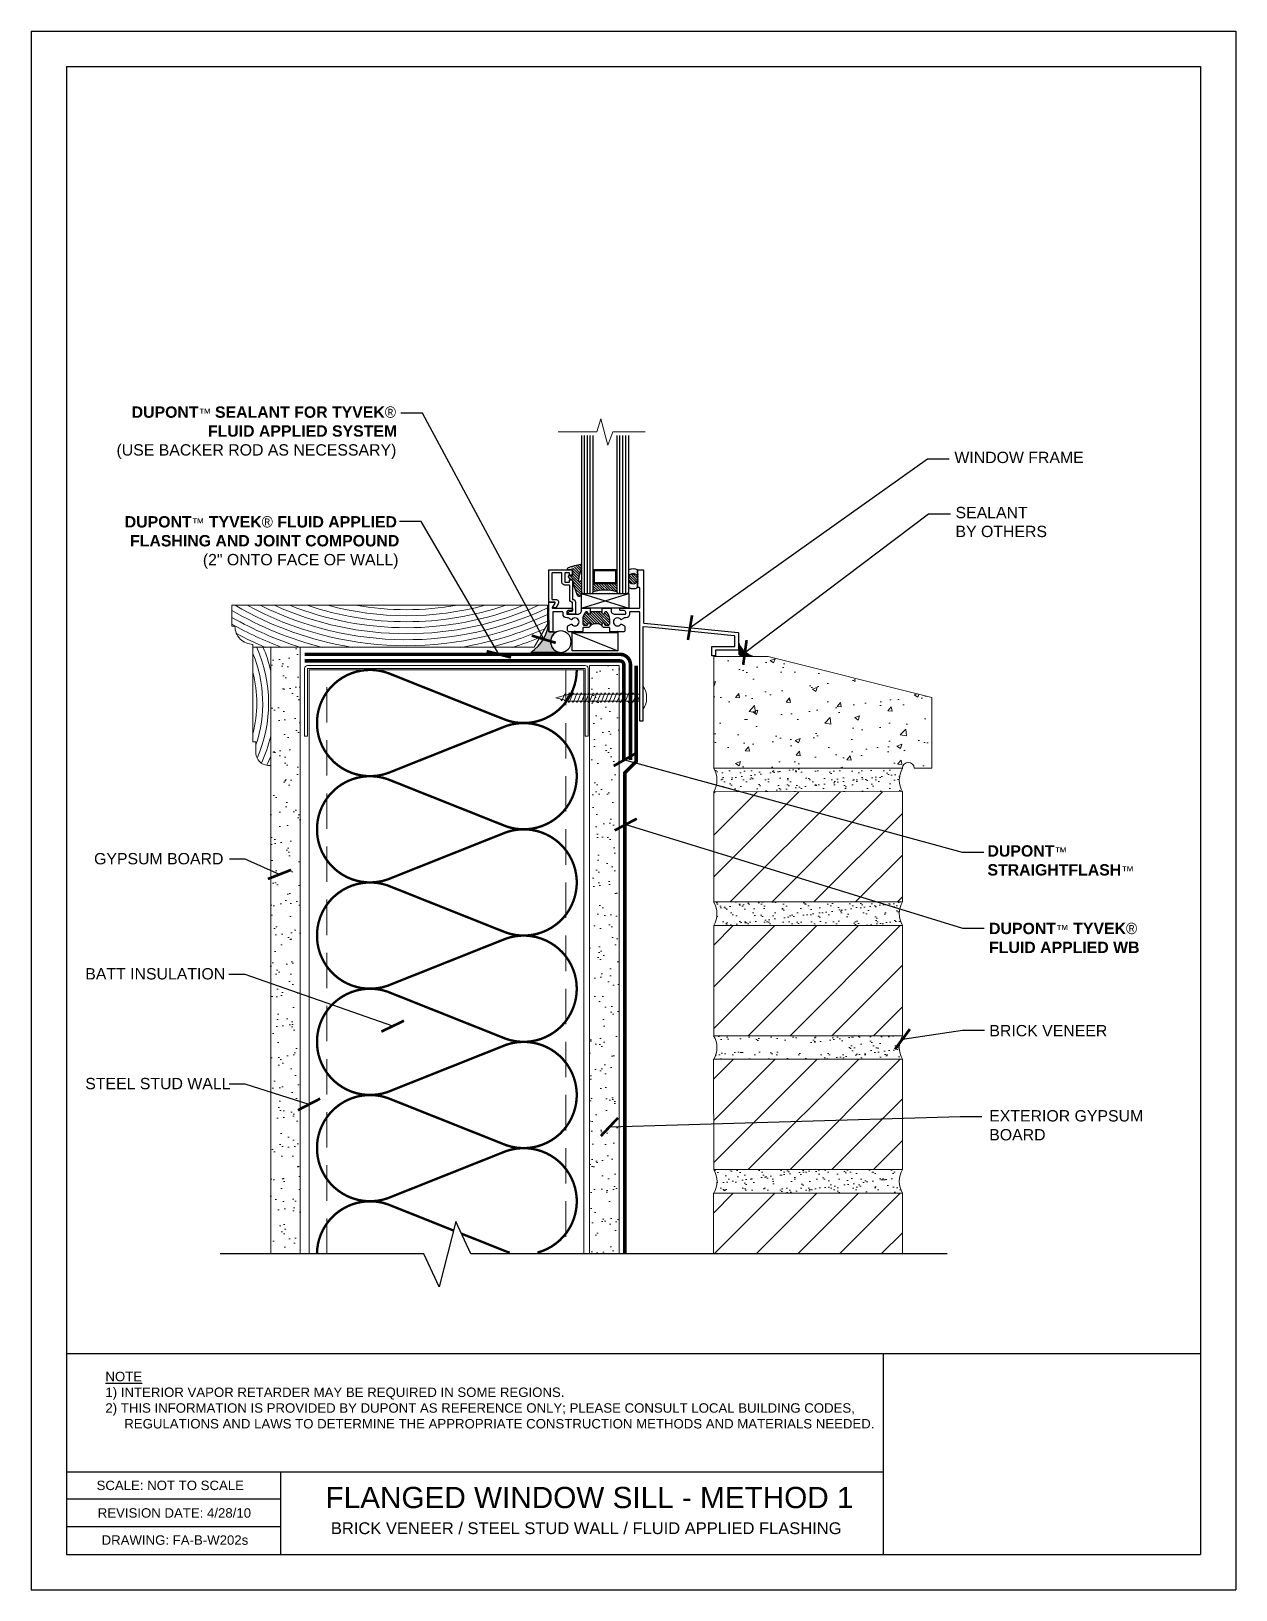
# Model space of a CAD drawing. Extents: x 375.1 to 400.6, y -269.5 to -236.5.
import ezdxf

# ---------------------------------------------------------------- set-up
doc = ezdxf.new("R2010")
doc.units = 0
doc.header["$LTSCALE"] = 1.5
doc.header["$MEASUREMENT"] = 0
doc.linetypes.add('DASHED', pattern=[0.75, 0.5, -0.25])
doc.linetypes.add('DASHED2', pattern=[0.375, 0.25, -0.125])
doc.layers.get('0').update_dxf_attribs({"color": 8, "linetype": 'CONTINUOUS'})
for name, color, linetype in [('8x11-ttb$0$B', 5, 'CONTINUOUS'), ('DuPont Self-Adhered Flashing', 252, 'CONTINUOUS'), ('Flanged Window', 250, 'CONTINUOUS'), ('INSULATION', 241, 'CONTINUOUS'), ('SEALANT', 250, 'CONTINUOUS'), ('STRUCTURE', 250, 'CONTINUOUS'), ('TEXT', 7, 'CONTINUOUS'), ('Tyvek FA Flashing and Joint Treatment', 150, 'DASHED2'), ('Tyvek FA WB', 10, 'DASHED2')]:
    doc.layers.add(name, color=color, linetype=linetype)
for name, color, linetype, lineweight in [('A-Fasteners', 8, 'CONTINUOUS', 9), ('A-Sealant', 250, 'CONTINUOUS', 15), ('brick', 250, 'CONTINUOUS', 5), ('Gyp Board', 250, 'CONTINUOUS', 20), ('Metal Stud', 250, 'CONTINUOUS', 18), ('Shims', 250, 'CONTINUOUS', 25), ('Wood', 250, 'CONTINUOUS', 20)]:
    doc.layers.add(name, color=color, linetype=linetype, lineweight=lineweight)
doc.layers.add('VIEWPORT', color=7, linetype='CONTINUOUS', plot=False)
doc.styles.add('DETAILS', font='sanss___.ttf', dxfattribs={"height": 1})
doc.dimstyles.new('ARCH_1_1-2_IN', dxfattribs={"dimscale": 0, "dimtxt": 0.09375, "dimasz": 0.09375, "dimexe": 0.0625, "dimexo": 0.0625, "dimgap": 0.0625, "dimtad": 1, "dimdec": 4, "dimlfac": 8, "dimzin": 3, "dimdsep": 46, "dimlunit": 4, "dimtxsty": 'Standard', "dimblk1": 'ARCHTICK', "dimblk2": 'ARCHTICK', "dimsah": 1, "dimcen": 0.0625, "dimdle": 0.0625, "dimclrd": 256, "dimclre": 256, "dimclrt": 256, "dimadec": 0, "dimazin": 0, "dimtfac": 1, "dimtdec": 4, "dimtmove": 0, "dimatfit": 3, "dimldrblk": 'ARCHTICK', "dimfxl": 1, "dimfrac": 2, "dimtolj": 1, "dimtzin": 0, "dimlwd": -1, "dimlwe": -1, "dimarcsym": 0})
pattern_1 = [(37.5, (274.90884, -97.38126), (-0.009449, 0.28902357), [0, -0.228, 0, -0.255, 0, -0.24375]), (7.5, (274.90884, -97.38126), (0.2654665, 0.4233219), [0, -0.123, 0, -0.2055, 0, -0.07875]), (327.5, (274.72434, -97.38126), (0.46712128, 0.00084886), [0, -0.075, 0, -0.27, 0, -0.3525]), (317.5, (274.72434, -97.38126), (0.450919, 0.1316513), [0, -0.0375, 0, -0.177, 0, -0.2025])]
pattern_2 = [(135, (399.405603, -253.757386), (0.02762136, 0.02762136), [])]

# ---------------------------------------------------------------- blocks, each defined once
blk = doc.blocks.new('*X1')
at = {"color": 0}
for p, q in [((0.140625, 0.34375), (0.140625, 0.34375)), ((0.15625, 0.375), (0.15625, 0.375)), ((0.171875, 0.34375), (0.171875, 0.34375)), ((0.1875, 0.375), (0.1875, 0.375)), ((0.203125, 0.34375), (0.203125, 0.34375)), ((0.21875, 0.375), (0.21875, 0.375)), ((0.234375, 0.34375), (0.234375, 0.34375)), ((0.25, 0.375), (0.25, 0.375)), ((0.265625, 0.34375), (0.265625, 0.34375)), ((0.28125, 0.375), (0.28125, 0.375)), ((0.296875, 0.34375), (0.296875, 0.34375)), ((0.3125, 0.375), (0.3125, 0.375)), ((0.140625, 0.28125), (0.140625, 0.28125)), ((0.140625, 0.09375), (0.140625, 0.09375)), ((0.140625, 0.03125), (0.140625, 0.03125)), ((0.15625, 0.3125), (0.15625, 0.3125)), ((0.15625, 0.0625), (0.15625, 0.0625)), ((0.15625, 0), (0.15625, 0)), ((0.171875, 0.03125), (0.171875, 0.03125)), ((0.1875, 0.3125), (0.1875, 0.3125)), ((0.1875, 0.0625), (0.1875, 0.0625)), ((0.1875, 0), (0.1875, 0)), ((0.203125, 0.03125), (0.203125, 0.03125)), ((0.21875, 0.3125), (0.21875, 0.3125)), ((0.21875, 0.0625), (0.21875, 0.0625)), ((0.21875, 0), (0.21875, 0)), ((0.234375, 0.03125), (0.234375, 0.03125)), ((0.25, 0.3125), (0.25, 0.3125)), ((0.25, 0.0625), (0.25, 0.0625)), ((0.25, 0), (0.25, 0)), ((0.265625, 0.03125), (0.265625, 0.03125)), ((0.28125, 0.3125), (0.28125, 0.3125)), ((0.28125, 0.0625), (0.28125, 0.0625)), ((0.28125, 0), (0.28125, 0)), ((0.296875, 0.28125), (0.296875, 0.28125)), ((0.296875, 0.09375), (0.296875, 0.09375)), ((0.296875, 0.03125), (0.296875, 0.03125)), ((0.3125, 0.3125), (0.3125, 0.3125)), ((0.3125, 0.25), (0.3125, 0.25)), ((0.3125, 0.125), (0.3125, 0.125)), ((0.3125, 0.0625), (0.3125, 0.0625)), ((0.3125, 0), (0.3125, 0))]:
    blk.add_line(p, q, dxfattribs=at)
blk = doc.blocks.new('_ArchTick')
at = {"color": 0, "linetype": 'ByBlock', "const_width": 0.15}
blk.add_lwpolyline([(-0.5, -0.5), (0.5, 0.5)], dxfattribs=at)
blk = doc.blocks.new('Revsion Date')
at = {"layer": 'TEXT', "insert": (0, 0.203, 0), "char_height": 0.2, "width": 16.26452, "attachment_point": 1, "style": 'DETAILS'}
blk.add_mtext('\\pi-0.033334,l0.033334,t0.1;REVISION DATE: 4/28/10', dxfattribs=at)

msp = doc.modelspace()

# ---------------------------------------------------------------- hatches: boundary and pattern name
at = {"layer": 'brick', "lineweight": 15}
h = msp.add_hatch(dxfattribs=at)
h.set_pattern_fill('AR-CONC', color=256, scale=0.15, style=0)
h.set_pattern_definition([(50, (274.9088, -97.3813), (1.0758903, -0.0941282), [0.1125, -1.2375]), (355, (274.9088, -97.3813), (-0.208127, 1.128288), [0.09, -0.99]), (100.4514, (274.9985, -97.3891), (0.867764, 1.0341593), [0.09561, -1.051713]), (46.1842, (274.9088, -97.0813), (1.600862, -0.2482785), [0.16875, -1.85625]), (96.6356, (275.0422, -97.102), (1.401994, 1.461177), [0.143415, -1.57757]), (351.1842, (274.9088, -97.0813), (1.401993, 1.461178), [0.135, -1.485]), (21, (275.0588, -97.1563), (0.8953606, -0.6039283), [0.1125, -1.2375]), (326, (275.0588, -97.1563), (0.364973, 1.087725), [0.09, -0.99]), (71.4514, (275.1334, -97.2066), (1.260334, 0.483796), [0.09561, -1.051713]), (37.5, (274.90884, -97.38126), (0.0182398, 0.4993408), [0, -0.978, 0, -1.005, 0, -0.99375]), (7.5, (274.90884, -97.38126), (0.3946043, 0.5916176), [0, -0.573, 0, -0.9555, 0, -0.37875]), (327.5, (274.57434, -97.38126), (0.80073365, -0.0338323), [0, -0.375, 0, -1.17, 0, -1.5525]), (317.5, (274.42434, -97.38126), (0.8747793, 0.1501575), [0, -0.4875, 0, -0.777, 0, -1.1025])])
edge = h.paths.add_edge_path()
edge.add_line((393.164, -252.145), (389.522, -252.145))
edge.add_line((389.522, -252.145), (389.522, -250.467))
edge.add_line((389.522, -250.467), (389.522, -249.779))
edge.add_line((389.522, -249.779), (390.678, -249.779))
edge.add_line((390.678, -249.779), (394.142, -250.645))
edge.add_line((394.142, -250.645), (394.143, -251.428))
edge.add_line((394.143, -251.428), (394.143, -252.145))
edge.add_line((394.143, -252.145), (393.768, -252.145))
edge.add_arc((393.643, -252.145), 0.125, 0, 180)
edge.add_line((393.518, -252.145), (393.164, -252.145))
at = {"layer": 'brick'}
h = msp.add_hatch(dxfattribs=at)
h.set_pattern_fill('AR-SAND', color=256, scale=0.15, style=0)
h.set_pattern_definition(pattern_1)
edge = h.paths.add_edge_path()
edge.add_line((389.523, -252.642), (393.517, -252.64))
edge.add_arc((393.937, -252.394), 0.487, 149.2668, 210.3741, ccw=False)
edge.add_line((393.518, -252.145), (389.522, -252.145))
edge.add_arc((389.099, -252.395), 0.492, -30.2237, 30.5801, ccw=False)
h = msp.add_hatch(dxfattribs=at)
h.set_pattern_fill('_USER', color=256, scale=0.625, angle=45, style=0, pattern_type=0)
h.set_pattern_definition([(45, (19.6978, -343.1932), (-0.4419417, 0.4419417), [])])
h.paths.add_polyline_path([(389.523, -252.642), (393.517, -252.64), (393.518, -254.973), (389.522, -254.976)])
h = msp.add_hatch(dxfattribs=at)
h.set_pattern_fill('AR-SAND', color=256, scale=0.15, style=0)
h.set_pattern_definition(pattern_1)
h.paths.add_polyline_path([(393.518, -260.64), (389.526, -260.642, -0.268754), (389.529, -261.14), (393.517, -261.14, -0.270406)])
h.paths.add_polyline_path([(393.518, -257.807), (389.522, -257.809, -0.079525), (389.579, -257.955), (392.284, -257.955, -1.005361), (392.287, -258.143), (389.583, -258.143, -0.08831), (389.525, -258.307), (393.517, -258.307, -0.270406)])
h.paths.add_polyline_path([(393.518, -254.973), (389.522, -254.976, -0.270406), (389.523, -255.476), (393.517, -255.473, -0.270406)])
h = msp.add_hatch(dxfattribs=at)
h.set_pattern_fill('_USER', color=256, scale=0.625, angle=45, style=0, pattern_type=0)
h.set_pattern_definition([(45, (274.90884, -97.38126), (-0.4419417, 0.4419417), [])])
h.paths.add_polyline_path([(389.523, -255.476), (393.517, -255.473), (393.518, -257.807), (389.523, -257.807)])
h = msp.add_hatch(dxfattribs=at)
h.set_pattern_fill('_USER', color=256, scale=0.625, angle=45, style=0, pattern_type=0)
h.set_pattern_definition([(45, (274.90884, -100.2146), (-0.4419417, 0.4419417), [])])
h.paths.add_polyline_path([(389.523, -258.309), (393.517, -258.307), (393.518, -260.64), (389.523, -260.64)])
h = msp.add_hatch(dxfattribs=at)
h.set_pattern_fill('_USER', color=256, scale=0.625, angle=45, style=0, pattern_type=0)
h.set_pattern_definition([(45, (274.90884, -103.0479), (-0.4419417, 0.4419417), [])])
h.paths.add_polyline_path([(389.523, -262.426), (393.517, -262.426), (393.517, -261.14), (389.523, -261.142)])
at = {"layer": 'Flanged Window'}
h = msp.add_hatch(dxfattribs=at)
h.set_pattern_fill('ANSI31', color=256, scale=0.3125, angle=-90, style=0)
h.set_pattern_definition(pattern_2)
edge = h.paths.add_edge_path()
edge.add_ellipse((386.692, -248.077), major_axis=(0.032, 0.139), ratio=0.13155, start_angle=-0.0222, end_angle=136.7674, ccw=False)
edge.add_ellipse((386.672, -248.177), major_axis=(-0.0112, 0.0112), ratio=1, start_angle=37.8961, end_angle=183.4847)
edge.add_ellipse((386.701, -248.203), major_axis=(-0.0161, 0.0161), ratio=1, start_angle=-79.0602, end_angle=2.7461, ccw=False)
edge.add_ellipse((386.708, -248.198), major_axis=(-0.011, 0.011), ratio=1, start_angle=234.6124, end_angle=294.837, ccw=False)
edge.add_line((386.724, -248.196), (386.724, -248.468))
edge.add_line((386.724, -248.468), (386.723, -248.475))
edge.add_ellipse((386.677, -248.474), major_axis=(-0.0457, 0.0011), ratio=0.621164, start_angle=26.7597, end_angle=180, ccw=False)
edge.add_line((386.636, -248.485), (386.559, -248.27))
edge.add_ellipse((386.569, -248.246), major_axis=(-0.0085, 0.0468), ratio=0.312415, start_angle=74.1791, end_angle=117.4577, ccw=False)
edge.add_line((386.552, -248.235), (386.536, -248.159))
edge.add_ellipse((386.497, -248.209), major_axis=(-0.0443, 0.0443), ratio=1, start_angle=-82.9177, end_angle=-45.4556)
edge.add_ellipse((386.5, -248.126), major_axis=(0.0143, 0.0143), ratio=1, start_angle=174.2267, end_angle=217.6308, ccw=False)
edge.add_line((386.485, -248.139), (386.445, -248.077))
edge.add_ellipse((386.461, -248.077), major_axis=(-0.011, 0.011), ratio=1, start_angle=-53.9186, end_angle=45, ccw=False)
edge.add_line((386.463, -248.061), (386.536, -248.073))
edge.add_line((386.536, -248.073), (386.536, -247.943))
edge.add_line((386.536, -247.943), (386.435, -247.943))
edge.add_ellipse((386.435, -247.927), major_axis=(-0.011, 0.011), ratio=1, start_angle=-7.8134, end_angle=135, ccw=False)
edge.add_ellipse((386.574, -247.874), major_axis=(0.149, 0.041), ratio=0.091401, start_angle=0, end_angle=180, ccw=False)
edge.add_line((386.724, -247.833), (386.724, -247.937))
h = msp.add_hatch(dxfattribs=at)
h.set_pattern_fill('ANSI31', color=256, scale=0.3125, angle=-90, style=0)
h.set_pattern_definition(pattern_2)
edge = h.paths.add_edge_path()
edge.add_ellipse((387.817, -248.132), major_axis=(-0.0752, 0.0752), ratio=1, start_angle=73.1159, end_angle=196.8841, ccw=False)
edge.add_line((387.724, -248.182), (387.724, -248.081))
edge.add_ellipse((387.817, -248.132), major_axis=(0.0752, 0.0752), ratio=1, start_angle=-16.8841, end_angle=106.8841, ccw=False)
edge.add_line((387.911, -248.081), (387.911, -248.182))
h = msp.add_hatch(dxfattribs=at)
h.set_pattern_fill('ANSI31', color=256, scale=0.3125, angle=-90, style=0)
h.set_pattern_definition(pattern_2)
edge = h.paths.add_edge_path()
edge.add_ellipse((387.224, -249.209), major_axis=(-0.59, 0.59), ratio=1, start_angle=297.5726, end_angle=332.4274, ccw=False)
edge.add_line((387.474, -248.413), (387.474, -248.21))
edge.add_ellipse((387.454, -248.21), major_axis=(0.0141, 0.0141), ratio=1, start_angle=225, end_angle=315, ccw=False)
edge.add_line((387.454, -248.23), (386.994, -248.23))
edge.add_ellipse((386.994, -248.21), major_axis=(0.0141, 0.0141), ratio=1, start_angle=135, end_angle=225, ccw=False)
edge.add_line((386.974, -248.21), (386.974, -248.413))
h = msp.add_hatch(dxfattribs=at)
h.set_pattern_fill('ANSI31', color=256, scale=0.3125, angle=-90, style=0)
h.set_pattern_definition(pattern_2)
edge = h.paths.add_edge_path()
edge.add_line((387.321, -248.999), (387.321, -249.084))
edge.add_ellipse((387.29, -249.084), major_axis=(-0.0219, 0.0219), ratio=1, start_angle=135, end_angle=225, ccw=False)
edge.add_line((387.29, -249.115), (387.26, -249.115))
edge.add_line((387.26, -249.115), (387.236, -249.115))
edge.add_ellipse((387.236, -249.09), major_axis=(0.0177, 0.0177), ratio=1, start_angle=135.152, end_angle=225, ccw=False)
edge.add_ellipse((387.186, -249.09), major_axis=(0.0177, 0.0177), ratio=1, start_angle=315.152, end_angle=405)
edge.add_ellipse((387.186, -249.09), major_axis=(-0.0177, 0.0177), ratio=1, start_angle=-45, end_angle=45)
edge.add_line((387.161, -249.09), (387.161, -249.127))
edge.add_ellipse((387.211, -249.127), major_axis=(0.0354, 0.0354), ratio=1, start_angle=135, end_angle=140.3917)
edge.add_ellipse((387.036, -249.271), major_axis=(0.133, 0.133), ratio=1, start_angle=3.0989, end_angle=86.9011)
edge.add_ellipse((386.861, -249.127), major_axis=(0.0354, 0.0354), ratio=1, start_angle=309.6083, end_angle=315)
edge.add_line((386.911, -249.127), (386.911, -249.09))
edge.add_ellipse((386.886, -249.09), major_axis=(0.0177, 0.0177), ratio=1, start_angle=315, end_angle=405)
edge.add_ellipse((386.886, -249.09), major_axis=(-0.0177, 0.0177), ratio=1, start_angle=-45, end_angle=44.848)
edge.add_ellipse((386.836, -249.09), major_axis=(-0.0177, 0.0177), ratio=1, start_angle=135, end_angle=224.848, ccw=False)
edge.add_line((386.836, -249.115), (386.782, -249.115))
edge.add_ellipse((386.782, -249.084), major_axis=(0.0219, 0.0219), ratio=1, start_angle=135, end_angle=225, ccw=False)
edge.add_line((386.751, -249.084), (386.751, -248.999))
edge.add_ellipse((387.001, -248.999), major_axis=(-0.177, 0.177), ratio=1, start_angle=4.8372, end_angle=45, ccw=False)
edge.add_ellipse((386.818, -248.844), major_axis=(-0.00707, 0.00707), ratio=1, start_angle=-45, end_angle=4.8372, ccw=False)
edge.add_line((386.818, -248.834), (386.836, -248.834))
edge.add_ellipse((386.836, -248.859), major_axis=(-0.0177, 0.0177), ratio=1, start_angle=225, end_angle=315, ccw=False)
edge.add_ellipse((386.886, -248.859), major_axis=(-0.0177, 0.0177), ratio=1, start_angle=45, end_angle=135)
edge.add_ellipse((386.886, -248.859), major_axis=(0.0177, 0.0177), ratio=1, start_angle=225, end_angle=315)
edge.add_line((386.911, -248.859), (386.911, -248.834))
edge.add_line((386.911, -248.834), (387.161, -248.834))
edge.add_line((387.161, -248.834), (387.161, -248.859))
edge.add_ellipse((387.186, -248.859), major_axis=(0.0177, 0.0177), ratio=1, start_angle=135, end_angle=225)
edge.add_ellipse((387.186, -248.859), major_axis=(0.0177, 0.0177), ratio=1, start_angle=225, end_angle=315)
edge.add_ellipse((387.236, -248.859), major_axis=(-0.0177, 0.0177), ratio=1, start_angle=-45, end_angle=45, ccw=False)
edge.add_line((387.236, -248.834), (387.254, -248.834))
edge.add_ellipse((387.254, -248.844), major_axis=(-0.00707, 0.00707), ratio=1, start_angle=265.1628, end_angle=315, ccw=False)
edge.add_ellipse((387.071, -248.999), major_axis=(0.177, 0.177), ratio=1, start_angle=315, end_angle=355.1628, ccw=False)
at = {"layer": 'Gyp Board'}
h = msp.add_hatch(dxfattribs=at)
h.set_pattern_fill('AR-SAND', color=256, scale=0.25, style=0)
h.set_pattern_definition([(37.5, (-1214.505, -839.76115), (-0.01574834, 0.48170594), [0, -0.38, 0, -0.425, 0, -0.40625]), (7.5, (-1214.505, -839.76115), (0.44244418, 0.70553652), [0, -0.205, 0, -0.3425, 0, -0.13125]), (327.5, (-1214.8125, -839.76115), (0.77853547, 0.00141476), [0, -0.125, 0, -0.45, 0, -0.5875]), (317.5, (-1214.8125, -839.76115), (0.75153165, 0.2194189), [0, -0.0625, 0, -0.295, 0, -0.3375])])
h.paths.add_polyline_path([(380.77, -249.584), (380.145, -249.584), (380.145, -250.054), (380.145, -262.426), (380.77, -262.426)])
h = msp.add_hatch(dxfattribs=at)
h.set_pattern_fill('AR-SAND', color=256, scale=0.25, style=0)
h.set_pattern_definition([(37.5, (-1214.505, -839.61976), (-0.01574834, 0.48170594), [0, -0.38, 0, -0.425, 0, -0.40625]), (7.5, (-1214.505, -839.61976), (0.44244418, 0.70553652), [0, -0.205, 0, -0.3425, 0, -0.13125]), (327.5, (-1214.8125, -839.61976), (0.77853547, 0.00141476), [0, -0.125, 0, -0.45, 0, -0.5875]), (317.5, (-1214.8125, -839.61976), (0.75153165, 0.2194189), [0, -0.0625, 0, -0.295, 0, -0.3375])])
h.paths.add_polyline_path([(387.52, -252.276), (387.515, -252.283), (387.503, -252.253), (387.451, -252.253), (387.431, -252.283), (387.419, -252.253), (387.366, -252.253), (387.346, -252.283), (387.334, -252.253), (387.282, -252.253), (387.262, -252.283), (387.25, -252.253), (387.198, -252.253), (387.178, -252.283), (387.165, -252.253), (387.113, -252.253), (387.093, -252.283), (387.081, -252.253), (387.029, -252.253), (387.009, -252.283), (386.997, -252.253), (386.944, -252.253), (386.924, -252.283), (386.912, -252.253), (386.895, -252.253), (386.895, -262.426), (387.52, -262.426)])
h.paths.add_polyline_path([(387.52, -249.968), (386.895, -249.968), (386.895, -252.108), (386.904, -252.108), (386.925, -252.078), (386.937, -252.108), (386.989, -252.108), (387.009, -252.078), (387.021, -252.108), (387.073, -252.108), (387.093, -252.078), (387.105, -252.108), (387.158, -252.108), (387.178, -252.078), (387.19, -252.108), (387.242, -252.108), (387.262, -252.078), (387.274, -252.108), (387.326, -252.108), (387.346, -252.078), (387.359, -252.108), (387.411, -252.108), (387.431, -252.078), (387.443, -252.108), (387.495, -252.108), (387.52, -252.071)])
at = {"layer": 'SEALANT', "linetype": 'Continuous'}
h = msp.add_hatch(color=256, dxfattribs=at)
edge = h.paths.add_edge_path()
edge.add_arc((385.171, -248.972), 0.866, 303.5139, 357.7539)
edge.add_line((386.036, -249.006), (386.036, -249.256))
edge.add_line((386.036, -249.256), (386.198, -249.256))
edge.add_arc((386.303, -249.465), 0.234, 116.7528, 258.6857)
edge.add_line((386.257, -249.694), (385.649, -249.694))
msp.add_hatch(color=256, dxfattribs=at).paths.add_polyline_path([(390.373, -249.779), (390.083, -249.779), (390.047, -249.741), (390.047, -249.465, 0.262493)])

# ---------------------------------------------------------------- linework, layer by layer
at = {"layer": '8x11-ttb$0$B', "color": 7}
for p, q in [((375.825, -237.289, 0), (375.825, -268.789, 0)), ((375.825, -237.289, 0), (399.825, -237.289, 0)), ((399.825, -237.289, 0), (399.825, -268.789, 0)), ((375.825, -267.038, 0), (393.113, -267.038, 0)), ((375.825, -268.789, 0), (399.825, -268.789, 0))]:
    msp.add_line(p, q, dxfattribs=at)
at = {"layer": '8x11-ttb$0$B', "color": 7, "elevation": 0}
for points in [[(399.825, -264.543), (375.825, -264.543)], [(393.113, -264.543), (393.113, -268.789)], [(380.351, -267.038), (380.351, -268.789)], [(380.351, -267.622), (375.825, -267.622)], [(380.351, -268.205), (375.825, -268.205)]]:
    msp.add_lwpolyline(points, dxfattribs=at)
at = {"layer": 'A-Fasteners'}
for p, q in [((386.46, -250.579, 0), (386.178, -250.652, 0)), ((386.178, -250.652, 0), (386.46, -250.725, 0)), ((386.281, -250.678, 0), (386.308, -250.718, 0)), ((386.369, -250.569, 0), (386.308, -250.718, 0)), ((386.357, -250.698, 0), (386.384, -250.738, 0)), ((386.369, -250.569, 0), (386.389, -250.599, 0)), ((386.462, -250.549, 0), (386.384, -250.738, 0)), ((386.438, -250.719, 0), (386.462, -250.754, 0)), ((386.46, -250.579, 0), (387.958, -250.579, 0)), ((387.958, -250.725, 0), (386.46, -250.725, 0)), ((386.546, -250.549, 0), (386.462, -250.754, 0)), ((386.462, -250.549, 0), (386.481, -250.579, 0)), ((386.526, -250.725, 0), (386.546, -250.754, 0)), ((386.546, -250.549, 0), (386.566, -250.579, 0)), ((386.631, -250.549, 0), (386.546, -250.754, 0)), ((386.611, -250.725, 0), (386.631, -250.754, 0)), ((386.631, -250.549, 0), (386.65, -250.579, 0)), ((386.715, -250.549, 0), (386.631, -250.754, 0)), ((386.695, -250.725, 0), (386.715, -250.754, 0)), ((386.799, -250.549, 0), (386.715, -250.754, 0)), ((386.715, -250.549, 0), (386.735, -250.579, 0)), ((386.78, -250.725, 0), (386.799, -250.754, 0)), ((386.799, -250.549, 0), (386.819, -250.579, 0)), ((386.884, -250.549, 0), (386.799, -250.754, 0)), ((386.864, -250.725, 0), (386.884, -250.754, 0)), ((386.884, -250.549, 0), (386.903, -250.579, 0)), ((386.968, -250.549, 0), (386.884, -250.754, 0)), ((386.948, -250.725, 0), (386.968, -250.754, 0)), ((387.052, -250.549, 0), (386.968, -250.754, 0)), ((386.968, -250.549, 0), (386.988, -250.579, 0)), ((387.033, -250.725, 0), (387.052, -250.754, 0)), ((387.137, -250.549, 0), (387.052, -250.754, 0)), ((387.052, -250.549, 0), (387.072, -250.579, 0)), ((387.117, -250.725, 0), (387.137, -250.754, 0)), ((387.221, -250.549, 0), (387.137, -250.754, 0)), ((387.137, -250.549, 0), (387.156, -250.579, 0)), ((387.201, -250.725, 0), (387.221, -250.754, 0)), ((387.221, -250.549, 0), (387.241, -250.579, 0)), ((387.306, -250.549, 0), (387.221, -250.754, 0)), ((387.286, -250.725, 0), (387.306, -250.754, 0)), ((387.306, -250.549, 0), (387.325, -250.579, 0)), ((387.39, -250.549, 0), (387.306, -250.754, 0)), ((387.37, -250.725, 0), (387.39, -250.754, 0)), ((387.39, -250.549, 0), (387.41, -250.579, 0)), ((387.474, -250.549, 0), (387.39, -250.754, 0)), ((387.455, -250.725, 0), (387.474, -250.754, 0)), ((387.474, -250.549, 0), (387.494, -250.579, 0)), ((387.559, -250.549, 0), (387.474, -250.754, 0)), ((387.539, -250.725, 0), (387.559, -250.754, 0)), ((387.559, -250.549, 0), (387.578, -250.579, 0)), ((387.643, -250.549, 0), (387.559, -250.754, 0)), ((387.623, -250.725, 0), (387.643, -250.754, 0)), ((387.727, -250.549, 0), (387.643, -250.754, 0)), ((387.643, -250.549, 0), (387.663, -250.579, 0)), ((387.708, -250.725, 0), (387.727, -250.754, 0)), ((387.812, -250.549, 0), (387.727, -250.754, 0)), ((387.727, -250.549, 0), (387.747, -250.579, 0)), ((387.792, -250.725, 0), (387.812, -250.754, 0)), ((387.896, -250.549, 0), (387.812, -250.754, 0)), ((387.812, -250.549, 0), (387.831, -250.579, 0)), ((387.876, -250.725, 0), (387.896, -250.754, 0)), ((387.896, -250.549, 0), (387.916, -250.579, 0)), ((387.958, -250.604, 0), (387.896, -250.754, 0))]:
    msp.add_line(p, q, dxfattribs=at)
at = {"layer": 'A-Fasteners', "elevation": 0}
msp.add_lwpolyline([(388.026, -250.399), (388.026, -250.899)], dxfattribs=at)
at = {"layer": 'A-Fasteners'}
msp.add_arc((387.66, -250.649, 0), 0.443, 325.6322, 34.3678, dxfattribs=at)
at = {"layer": 'A-Sealant'}
for p, q in [((387.052, -245.025, 0), (387.135, -244.746, 0)), ((387.135, -244.746, 0), (387.283, -245.304, 0)), ((386.232, -245.025, 0), (387.052, -245.025, 0)), ((387.283, -245.304, 0), (387.384, -245.025, 0)), ((387.384, -245.025, 0), (388.072, -245.025, 0))]:
    msp.add_line(p, q, dxfattribs=at)
msp.add_arc((390.489, -249.332, 0), 0.461, 196.6456, 255.4774, dxfattribs=at)
at = {"layer": 'brick', "lineweight": 15}
msp.add_lwpolyline([(393.164, -252.145), (389.522, -252.145), (389.522, -250.467), (389.522, -249.779), (390.678, -249.779), (394.142, -250.645), (394.143, -251.428), (394.143, -252.145), (393.768, -252.145, 1), (393.518, -252.145), (393.164, -252.145)], format="xyb", dxfattribs=at)
at = {"layer": 'brick'}
for points in [[(393.518, -254.973), (389.522, -254.976), (389.523, -252.642), (393.517, -252.64), (393.518, -254.973, 0.270406), (393.517, -255.473, 0.907431), (393.517, -255.473, -0.193127)], [(393.518, -257.807), (389.522, -257.809), (389.523, -255.476), (393.517, -255.473), (393.518, -257.807, 0.270406), (393.517, -258.307, 0.907431), (393.517, -258.307, -0.193127)], [(393.518, -260.64), (389.522, -260.642), (389.517, -258.307), (393.517, -258.307), (393.518, -260.64, 0.270406), (393.517, -261.14, 0.907431), (393.517, -261.14, -0.193127)]]:
    msp.add_lwpolyline(points, format="xyb", dxfattribs=at)
msp.add_lwpolyline([(389.52, -262.426), (389.517, -261.14), (393.517, -261.14), (393.517, -262.426)], dxfattribs=at)
for centre, radius, start, end in [((389.099, -252.395), 0.492, 329.7763, 30.5801), ((393.946, -252.396), 0.496, 149.5601, 210.0851), ((389.094, -255.227), 0.496, 329.9149, 30.4399), ((389.094, -258.06), 0.496, 329.9149, 30.4399), ((389.098, -260.894), 0.496, 329.9149, 30.4399)]:
    msp.add_arc(centre, radius, start, end, dxfattribs=at)
at = {"layer": 'DuPont Self-Adhered Flashing', "const_width": 0.075}
msp.add_lwpolyline([(387.62, -251.968), (387.62, -249.952, 0.414214), (387.54, -249.872), (380.864, -249.872)], format="xyb", dxfattribs=at)
at = {"layer": 'Flanged Window'}
for p, q in [((386.786, -248.444, 0), (386.786, -245.096, 0)), ((386.849, -248.444, 0), (386.849, -245.096, 0)), ((386.911, -248.444, 0), (386.911, -245.096, 0)), ((387.536, -248.444, 0), (387.536, -245.096, 0)), ((387.599, -248.444, 0), (387.599, -245.096, 0)), ((387.661, -248.444, 0), (387.661, -245.096, 0)), ((386.536, -247.943, 0), (386.435, -247.943, 0)), ((386.485, -248.139, 0), (386.445, -248.077, 0)), ((386.463, -248.061, 0), (386.536, -248.073, 0)), ((386.536, -248.073, 0), (386.536, -247.943, 0)), ((386.552, -248.235, 0), (386.536, -248.159, 0)), ((386.724, -247.937, 0), (386.724, -247.833, 0)), ((387.724, -248.319, 0), (387.724, -247.944, 0)), ((387.911, -247.944, 0), (387.911, -248.319, 0)), ((386.636, -248.485, 0), (386.559, -248.27, 0)), ((386.724, -248.468, 0), (386.723, -248.475, 0)), ((386.724, -248.196, 0), (386.724, -248.468, 0))]:
    msp.add_line(p, q, dxfattribs=at)
at = {"layer": 'Flanged Window', "elevation": 0}
for points in [[(386.724, -245.096), (386.724, -248.413), (386.755, -248.444), (386.942, -248.444), (386.974, -248.413), (386.974, -245.096)], [(387.474, -245.096), (387.474, -248.413), (387.505, -248.444), (387.692, -248.444), (387.724, -248.413), (387.724, -245.096)], [(386.724, -248.444), (387.724, -248.756)], [(386.724, -248.756), (387.724, -248.444)], [(387.161, -248.834), (386.911, -248.834)]]:
    msp.add_lwpolyline(points, dxfattribs=at)
for points in [[(386.526, -248.156, -0.414214), (386.536, -248.166), (386.536, -248.569, -0.414214), (386.598, -248.631), (386.598, -248.871, -0.414214), (386.588, -248.881), (386.469, -248.881, -0.880809), (386.469, -248.819), (386.526, -248.819, 0.414214), (386.536, -248.809), (386.536, -248.631), (386.536, -248.631, -0.414214), (386.474, -248.569), (386.474, -248.278, 0.414214), (386.464, -248.268), (386.371, -248.268, -0.414214), (386.309, -248.206), (386.309, -248.016, 0.414214), (386.299, -248.006), (386.108, -248.006, 0.414214), (386.098, -248.016), (386.098, -248.559, 0.414214), (386.108, -248.569), (386.176, -248.569, -0.579), (386.23, -248.662), (386.181, -248.746, -0.266624), (386.172, -248.751), (386.123, -248.751, -0.579), (386.115, -248.736), (386.167, -248.646, 0.579), (386.159, -248.631), (386.036, -248.631), (386.036, -247.944), (386.536, -247.944), (386.536, -248.046, -0.414214), (386.526, -248.056), (386.481, -248.056, -0.414214), (386.471, -248.046), (386.471, -248.016, 0.414214), (386.461, -248.006), (386.381, -248.006, 0.414214), (386.371, -248.016), (386.371, -248.166), (386.371, -248.196, 0.414214), (386.381, -248.206), (386.461, -248.206, 0.414214), (386.471, -248.196), (386.471, -248.166, -0.414214), (386.481, -248.156)], [(387.454, -247.944), (386.994, -247.944, 0.414214), (386.974, -247.964), (386.974, -248.21, 0.414214), (386.994, -248.23), (387.454, -248.23, 0.414214), (387.474, -248.21), (387.474, -247.964, 0.414214)], [(388.269, -249.092), (390.037, -249.269, -0.385314), (390.046, -249.279), (390.046, -249.645), (389.562, -249.645), (389.562, -249.763), (389.484, -249.763), (389.484, -249.567), (389.968, -249.567), (389.968, -249.35, 0.385314), (389.959, -249.34), (388.222, -249.166), (388.031, -249.147, 0.443716), (388.02, -249.157), (388.02, -250.247), (388.02, -250.247), (388.02, -250.267), (388.02, -251.145), (387.958, -251.145), (387.958, -248.844, 0.414214), (387.948, -248.834), (387.749, -248.834, 0.414214), (387.739, -248.844), (387.739, -248.881, -0.414214), (387.661, -248.959), (387.637, -248.959, 0.131652), (387.632, -248.96), (387.568, -248.997, -0.383968), (387.555, -248.995, 3.079589), (387.555, -249.096, -0.383968), (387.568, -249.093), (387.636, -249.132, -0.267949), (387.641, -249.141), (387.641, -249.225, -0.414214), (387.61, -249.256), (387.5, -249.256), (387.485, -249.241), (387.47, -249.256), (387.331, -249.256, -0.414214), (387.321, -249.246), (387.321, -249.175, 0.414214), (387.311, -249.165), (387.211, -249.165, -0.414214), (387.161, -249.115), (387.161, -249.09, -0.414214), (387.186, -249.065, -0.414214), (387.211, -249.09, 0.414214), (387.236, -249.115), (387.29, -249.115, 0.414214), (387.321, -249.084), (387.321, -248.999, 0.177059), (387.262, -248.838, 0.22095), (387.254, -248.834), (387.236, -248.834, 0.414214), (387.211, -248.859, -0.414214), (387.186, -248.884, -0.414214), (387.161, -248.859), (387.161, -248.756), (387.339, -248.756, -0.414214), (387.349, -248.766), (387.349, -248.801, 0.414214), (387.429, -248.881), (387.651, -248.881, 0.414214), (387.661, -248.871), (387.661, -248.837, 0.414214), (387.63, -248.806), (387.551, -248.806, -0.414214), (387.536, -248.791), (387.536, -248.766, -0.414214), (387.546, -248.756), (387.948, -248.756, 0.414214), (387.958, -248.746), (387.958, -248.329, 0.414214), (387.948, -248.319), (387.921, -248.319, -0.414214), (387.911, -248.309), (387.911, -248.251), (387.926, -248.236), (387.911, -248.221), (387.926, -248.206), (387.911, -248.191), (387.926, -248.176), (387.911, -248.161), (387.926, -248.146), (387.911, -248.131), (387.926, -248.116), (387.911, -248.101), (387.926, -248.086), (387.911, -248.071), (387.926, -248.056), (387.911, -248.041), (387.926, -248.026), (387.911, -248.011), (387.911, -247.944), (388.036, -247.944), (388.036, -249.06, 0.385314), (388.045, -249.07)], [(386.751, -249.084, 0.414214), (386.782, -249.115), (386.836, -249.115, 0.414214), (386.861, -249.09, -0.414214), (386.886, -249.065, -0.414214), (386.911, -249.09), (386.911, -249.115, -0.414214), (386.861, -249.165), (386.761, -249.165, 0.414214), (386.751, -249.175), (386.751, -249.246, -0.414214), (386.741, -249.256), (386.602, -249.256), (386.587, -249.241), (386.572, -249.256), (386.462, -249.256, -0.414214), (386.431, -249.225), (386.431, -249.141, -0.267949), (386.436, -249.132), (386.504, -249.093, -0.383968), (386.517, -249.096, 3.079589), (386.517, -248.995, -0.383968), (386.504, -248.997), (386.44, -248.96, 0.131652), (386.435, -248.959), (386.411, -248.959, -0.414214), (386.333, -248.881), (386.333, -248.844, 0.414214), (386.323, -248.834), (386.124, -248.834, 0.414214), (386.114, -248.844), (386.114, -249.256), (386.036, -249.256), (386.036, -248.756), (386.036, -248.631), (386.151, -248.631, -0.414214), (386.161, -248.641, -0.131652), (386.16, -248.646), (386.105, -248.741, 0.57735), (386.114, -248.756), (386.526, -248.756, -0.414214), (386.536, -248.766), (386.536, -248.791, -0.414214), (386.521, -248.806), (386.442, -248.806, 0.414214), (386.411, -248.837), (386.411, -248.871, 0.414214), (386.421, -248.881), (386.643, -248.881, 0.414214), (386.723, -248.801), (386.723, -248.766, -0.414214), (386.733, -248.756), (386.911, -248.756), (386.911, -248.859, -0.414214), (386.886, -248.884, -0.414214), (386.861, -248.859, 0.414214), (386.836, -248.834), (386.818, -248.834, 0.22095), (386.81, -248.838, 0.177059), (386.751, -248.999)]]:
    msp.add_lwpolyline(points, format="xyb", close=True, dxfattribs=at)
for points in [[(387.454, -247.964), (386.994, -247.964), (386.994, -248.21), (387.454, -248.21)], [(387.724, -248.756), (386.724, -248.756), (386.724, -248.444), (387.724, -248.444)]]:
    msp.add_lwpolyline(points, close=True, dxfattribs=at)
at = {"layer": 'Flanged Window'}
for centre, radius, start, end in [((386.435, -247.927, 0), 0.0156, 127.1866, 270), ((386.461, -248.077, 0), 0.0156, 81.0814, 180), ((386.5, -248.126, 0), 0.0202, 219.2267, 273.0903), ((386.497, -248.209, 0), 0.0627, 52.0823, 86.1767), ((387.817, -248.142, 0), 0.219, 64.6528, 115.3472), ((387.817, -248.132, 0), 0.106, 28.1159, 151.8841), ((386.672, -248.177, 0), 0.0158, 174.9655, 318.4847), ((386.701, -248.203, 0), 0.0227, 55.9398, 138.3518), ((386.708, -248.198, 0), 0.0156, 9.6124, 69.837), ((387.224, -249.209, 0), 0.835, 72.5726, 107.4274), ((387.817, -248.132, 0), 0.106, 208.1159, 331.8841), ((387.817, -248.122, 0), 0.219, 244.6528, 295.3472), ((387.036, -249.271, 0), 0.187, 48.0989, 131.9011)]:
    msp.add_arc(centre, radius, start, end, dxfattribs=at)
for centre, major_axis, ratio, start_param, end_param in [((386.574, -247.874, 0), (0.149, 0.041), 0.091401, 0, 3.141593), ((386.692, -248.077, 0), (0.032, 0.139), 0.13155, -0.000388, 2.388387), ((386.569, -248.246, 0), (-0.0085, 0.0468), 0.312415, 1.29467, 2.050024), ((386.677, -248.474, 0), (-0.0457, 0.0011), 0.621164, 0.467045, 3.141593)]:
    msp.add_ellipse(centre, major_axis=major_axis, ratio=ratio, start_param=start_param, end_param=end_param, dxfattribs=at)
at = {"layer": 'Gyp Board'}
for points in [[(380.145, -262.426), (380.145, -249.584), (380.77, -249.584), (380.77, -262.426)], [(387.52, -262.426), (387.52, -249.968), (386.895, -249.968), (386.895, -262.426)]]:
    msp.add_lwpolyline(points, dxfattribs=at)
at = {"layer": 'INSULATION', "color": 253, "const_width": 0.05}
for points in [[(386.624, -256.812, 0.51555), (385.131, -255.749), (382.617, -256.75, -1.40437), (382.617, -254.624), (385.131, -255.625, 1.40437), (385.131, -253.499), (382.617, -254.5, -1.40437), (382.617, -252.374), (385.131, -253.375, 1.40437), (385.131, -251.249), (382.617, -252.25, -1.40437), (382.617, -250.124), (385.131, -251.125, 0.51555), (386.624, -250.062)], [(385.791, -262.399, 1.036048), (385.131, -260.249), (382.617, -261.25, -1.40437), (382.617, -259.124), (385.131, -260.125, 1.40437), (385.131, -257.999), (382.617, -259, -1.40437), (382.617, -256.874), (385.131, -257.875, 0.51555), (386.624, -256.812)], [(381.124, -262.426, -0.512315), (382.617, -261.374), (384.014, -261.931)], [(384.182, -261.997), (385.131, -262.375, 0.017623), (385.206, -262.399, 0.017623)]]:
    msp.add_lwpolyline(points, format="xyb", dxfattribs=at)
at = {"layer": 'Metal Stud'}
msp.add_lwpolyline([(386.801, -251.468), (386.801, -250.031), (380.926, -250.031), (380.926, -251.468), (380.864, -251.468), (380.864, -250.031, -0.414214), (380.926, -249.968), (386.801, -249.968, -0.414214), (386.864, -250.031), (386.864, -251.468)], format="xyb", close=True, dxfattribs=at)
at = {"layer": 'Metal Stud', "lineweight": 13}
msp.add_lwpolyline([(380.957, -262.426), (380.957, -250.062), (386.77, -250.062), (386.77, -262.426)], dxfattribs=at)
at = {"layer": 'Metal Stud', "linetype": 'DASHED', "lineweight": 5}
msp.add_lwpolyline([(381.332, -262.426), (381.332, -250.062), (386.395, -250.062), (386.395, -262.426)], dxfattribs=at)
at = {"layer": 'SEALANT', "linetype": 'Continuous'}
msp.add_lwpolyline([(385.649, -249.694, 0.241187), (386.036, -249.006), (386.036, -249.256), (386.198, -249.256, 0.712851), (386.257, -249.694), (385.649, -249.694)], format="xyb", dxfattribs=at)
at = {"layer": 'SEALANT', "linetype": 'Continuous', "extrusion": (0, 0, -1)}
msp.add_ellipse((386.287, -249.464), major_axis=(0, 0.228), ratio=0.957138, start_param=-1.570796, end_param=4.712389, dxfattribs=at)
at = {"layer": 'Shims'}
msp.add_line((386.527, -249.272), (387.493, -249.657, 0), dxfattribs=at)
at = {"layer": 'Shims', "elevation": 0}
msp.add_lwpolyline([(386.527, -249.272), (387.493, -249.272), (387.493, -249.657), (386.527, -249.657)], close=True, dxfattribs=at)
at = {"layer": 'STRUCTURE'}
msp.add_lwpolyline([(394.462, -262.426), (384.379, -262.426), (384.063, -261.74), (383.708, -263.125), (383.386, -262.426), (379.072, -262.426)], dxfattribs=at)
at = {"layer": 'Tyvek FA Flashing and Joint Treatment', "ltscale": 0.5, "const_width": 0.075, "flags": 128}
msp.add_lwpolyline([(387.76, -251.968), (387.76, -249.952, 0.414214), (387.54, -249.732), (380.864, -249.732)], format="xyb", dxfattribs=at)
at = {"layer": 'Tyvek FA WB', "flags": 128}
msp.add_lwpolyline([(387.64, -262.426, 0.075, 0.075, 0), (387.64, -252.243, 0.075, 0.075, 0), (387.88, -252.003, 0.075, 0.075, 0), (387.88, -249.97, 0, 0, 0)], format="xyseb", dxfattribs=at)
at = {"layer": 'VIEWPORT', "color": 1}
for p, q in [((375.075, -236.539, 0), (375.075, -269.539, 0)), ((375.075, -236.539, 0), (400.575, -236.539, 0)), ((400.575, -236.539, 0), (400.575, -269.539, 0)), ((375.075, -269.539, 0), (400.575, -269.539, 0))]:
    msp.add_line(p, q, dxfattribs=at)
at = {"layer": 'Wood'}
for points in [[(379.388, -249.139), (379.325, -249.139), (379.325, -248.694), (381.309, -248.694)], [(381.206, -248.694), (386.006, -248.694), (386.006, -249.021), (386.006, -249.095), (385.72, -249.584), (380.988, -249.584)]]:
    msp.add_lwpolyline(points, dxfattribs=at)
msp.add_lwpolyline([(381.092, -249.584), (379.77, -249.584), (379.77, -249.521, -0.414214), (379.388, -249.139)], format="xyb", dxfattribs=at)
msp.add_lwpolyline([(379.832, -251.584), (379.77, -251.584), (379.77, -249.584), (380.145, -249.584), (380.145, -252.084), (380.082, -252.084, -0.369161), (379.832, -251.829)], format="xyb", close=True, dxfattribs=at)
for centre, radius, start, end in [((383.019, -242.491, 0), 7.314, 239.6638, 255.9163), ((383.019, -242.491, 0), 7.186, 239.6806, 260.7893), ((383.019, -242.491, 0), 7.059, 241.4952, 295.0342), ((383.019, -242.491, 0), 6.932, 243.4956, 295.5262), ((383.019, -242.491, 0), 6.805, 245.7309, 294.2691), ((383.019, -242.491, 0), 6.678, 248.2775, 291.7225), ((383.019, -242.491, 0), 6.551, 251.2668, 288.7332), ((383.019, -242.491, 0), 6.423, 254.9666, 285.0334), ((383.019, -242.491, 0), 6.296, 260.1582, 279.8418), ((383.019, -242.491, 0), 7.441, 240.2353, 252.4326), ((383.019, -242.491, 0), 7.568, 240.7844, 249.6097), ((383.019, -242.491, 0), 7.186, 279.2107, 294.5616), ((383.019, -242.491, 0), 7.695, 242.123, 247.198), ((383.019, -242.491, 0), 7.314, 284.0837, 293.6224), ((383.019, -242.491, 0), 7.441, 287.5674, 292.3003), ((377.195, -250.766, 0), 2.781, 341.5034, 22.1999), ((377.195, -250.766, 0), 2.906, 336.4223, 23.9906), ((377.315, -250.733), 2.906, 13.1913, 23.2762), ((377.195, -250.766, 0), 2.656, 345.7988, 14.2012), ((377.195, -250.766, 0), 3.031, 335.257, 346.7105), ((377.195, -250.766, 0), 3.156, 335.3584, 339.1762)]:
    msp.add_arc(centre, radius, start, end, dxfattribs=at)

# ---------------------------------------------------------------- block references
at = {"layer": 'Flanged Window', "rotation": 180}
msp.add_blockref('*X1', (388.036, -247.944, 0), dxfattribs=at)
at = {"layer": 'TEXT'}
msp.add_blockref('Revsion Date', (376.484, -268.014), dxfattribs=at)

# ---------------------------------------------------------------- texts
at = {"layer": 'TEXT', "attachment_point": 1, "style": 'DETAILS'}
for s, insert, char_height, width in [('\\pi1.5423;{\\fSansSerif|b1|i0|c2|p2;DUPONT\\fArial|b0|i0|c0|p32;\\H0.8125x;™\\fArial|b1|i0|c0|p32; \\H1.2308x;SEALANT FOR TYVEK\\fSymbol|b0|i0|c2|p18;â\\fArial|b0|i0|c0|p32; \\P\\pi3.1562;\\fArial|b1|i0|c0|p32;FLUID APPLIED SYSTEM\\P\\pi1.2207;\\fArial|b0|i0|c0|p32;\\H0.99998x;(USE BACKER ROD AS NECESSARY)}', (375.66, -244.484, 0), 0.24, 7.11285), ('WINDOW FRAME', (394.618, -245.443, 0), 0.24, 6.52135), ('\\pi0.84952;{\\fSansSerif|b1|i0|c2|p2;DUPONT\\fArial|b0|i0|c0|p32;\\H0.8125x;™\\fSansSerif|b1|i0|c2|p2;\\H1.2308x; TYVEK\\fSymbol|b0|i0|c2|p18;â\\fSansSerif|b1|i0|c2|p2; FLUID APPLIED \\P\\pi0.96236;FLASHING AND JOINT COMPOUND\\fSansSerif|b0|i0|c2|p2; \\P\\pi2.5022;(2" ONTO FACE OF WALL)}', (376.206, -246.807, 0), 0.24, 6.52135), ('SEALANT \\PBY OTHERS', (394.641, -246.61, 0), 0.24, 6.52135), ('GYPSUM BOARD', (376.406, -253.939, 0), 0.24, 6.52135), ('{\\fSansSerif|b1|i0|c2|p2;DUPONT\\fArial|b0|i0|c0|p32;\\H0.8125x;™\\fArial|b1|i0|c0|p32; \\P\\H1.2308x;STRAIGHTFLASH\\fArial|b0|i0|c0|p32;\\H0.81248x;™}', (395.318, -253.775, 0), 0.24, 6.52135), ('{\\fSansSerif|b1|i0|c2|p2;DUPONT\\fArial|b0|i0|c0|p32;\\H0.8125x;™\\fSansSerif|b1|i0|c2|p2;\\H1.2308x; TYVEK\\fSymbol|b0|i0|c2|p18;â\\fSansSerif|b1|i0|c2|p2; \\PFLUID APPLIED WB}', (395.352, -255.416, 0), 0.24, 6.52135), ('BATT INSULATION', (376.22, -256.376, 0), 0.24, 6.52135), ('BRICK VENEER', (395.358, -257.58, 0), 0.24, 6.52135), ('STEEL STUD WALL', (376.22, -258.7, 0), 0.24, 6.52135), ('EXTERIOR GYPSUM \\PBOARD', (395.355, -259.383, 0), 0.24, 6.52135), ('{\\LNOTE\\P}1) INTERIOR VAPOR RETARDER MAY BE REQUIRED IN SOME REGIONS.\\P\\pi-0.4,l0.4;2) THIS INFORMATION IS PROVIDED BY DUPONT AS REFERENCE ONLY; PLEASE CONSULT LOCAL BUILDING CODES, REGULATIONS AND LAWS TO DETERMINE THE APPROPRIATE CONSTRUCTION METHODS AND MATERIALS NEEDED.', (376.646, -264.922, 0), 0.2, 16.26452), ('\\pi-0.033334,l0.033334,t0.1;SCALE: NOT TO SCALE', (376.459, -267.227, 0), 0.2, 16.26452), ('\\pi1.3011;{\\H0.9x;FLANGED WINDOW SILL - METHOD 1 }\\P\\pi1.4146;{\\H0.5x;BRICK VENEER / STEEL STUD WALL / FLUID APPLIED FLASHING}', (380.005, -267.359, 0), 0.5, 13.39365), ('\\pi-0.033334,l0.033334,t0.1;DRAWING: FA-B-W202s', (376.566, -268.385, 0), 0.2, 16.26452)]:
    msp.add_mtext(s, dxfattribs=dict(at, insert=insert, char_height=char_height, width=width))

# ---------------------------------------------------------------- leaders
at = {"layer": 'TEXT'}
for points in [[(385.925, -249.412, 0), (383.358, -244.624, 0), (382.898, -244.624, 0)], [(389.021, -249.167, 0), (394.049, -245.592, 0), (394.509, -245.592, 0)], [(390.183, -249.693, 0), (394.072, -246.758, 0), (394.532, -246.758, 0)], [(384.975, -249.732, 0), (383.328, -246.918, 0), (382.868, -246.918, 0)], [(387.635, -251.965, 0), (394.784, -253.92, 0), (395.244, -253.92, 0)], [(387.66, -253.336, 0), (394.787, -255.527, 0), (395.247, -255.527, 0)], [(380.332, -254.392, 0), (379.602, -254.072, 0), (379.27, -254.072, 0)], [(382.727, -257.605, 0), (379.602, -256.508, 0), (379.258, -256.508, 0)], [(393.518, -257.88, 0), (394.792, -257.693, 0), (395.252, -257.693, 0)], [(380.957, -259.261, 0), (379.602, -258.832, 0), (379.266, -258.832, 0)], [(387.315, -259.739, 0), (394.741, -259.515, 0), (395.201, -259.515, 0)]]:
    msp.add_leader(points, dimstyle='ARCH_1_1-2_IN', override={"dimscale": 4, "dimgap": 0.0625, "dimtad": 0}, dxfattribs=at)

doc.saveas('drawing.dxf')
